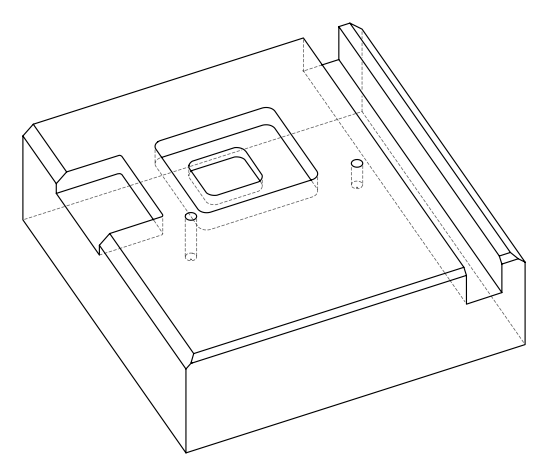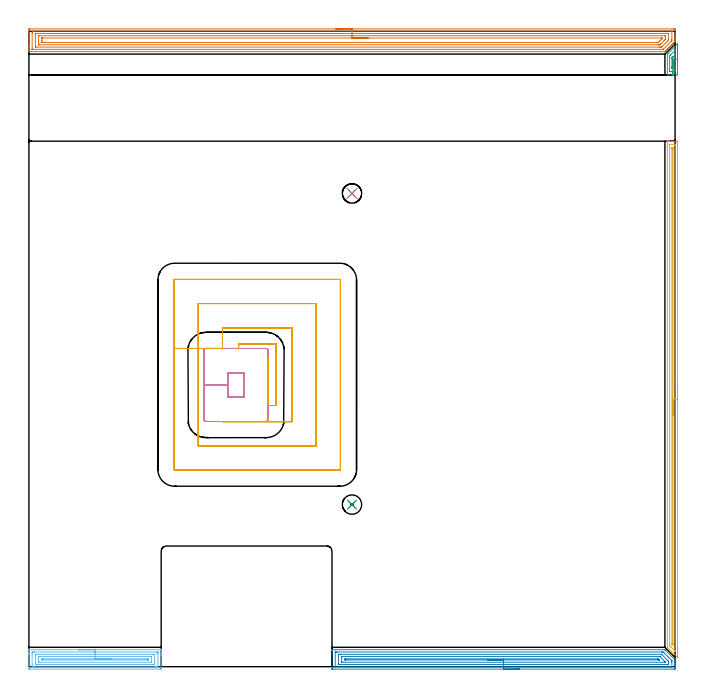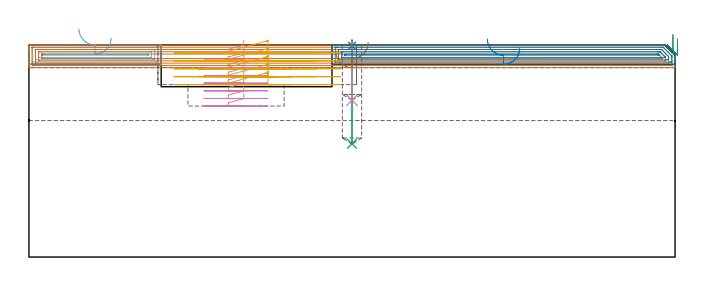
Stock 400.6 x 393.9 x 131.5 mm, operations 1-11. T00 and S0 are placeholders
(PLAN: 13 operations, 5 tool changes, 172.9 min)
(1 SPOT_DRILL | STEP1POCKET | NXT0321_9005460120000 | 0.03 min | 0 mm3)
(2 SPOT_DRILL_1 | STEP1POCKET_1 | NXT0321_9005460120000 | 0.03 min | 1 mm3)
(3 DRILL_BLIND_HOLE_INTO_CENTER | STEP1POCKET | UGT0301_515 | 0.25 min | 6636 mm3)
(4 DRILL_BLIND_HOLE_INTO_CENTER_1 | STEP1POCKET_1 | UGT0301_515 | 0.15 min | 3593 mm3)
(5 AREA_MILL | FG_CHAMFER_SURFACE | UGT0205_001 | 7.77 min | 6510 mm3)
(6 AREA_MILL_1 | FG_CHAMFER_SURFACE_1 | UGT0205_001 | 3.47 min | 6395 mm3)
(7 AREA_MILL_2 | FG_CHAMFER_SURFACE_2 | UGT0205_001 | 16.28 min | 39829 mm3)
(8 AREA_MILL_3 | FG_CHAMFER_SURFACE_3 | UGT0205_001 | 8.64 min | 15600 mm3)
(9 AREA_MILL_4 | FG_CHAMFER_SURFACE_4 | UGT0205_001 | 0.55 min | 382 mm3)
(10 MILL_RECTANGULAR_POCKET | POCKET_RECTANGULAR_STRAIGHT | UGT0201_136 | Follow Part, ap 5, ae 75% | 4.72 min | 143463 mm3)
(11 MILL_RECTANGULAR_POCKET_1 | POCKET_RECTANGULAR_STRAIGHT_1 | UGT0201_136 | Follow Part, ap 5, ae 75% | 11.5 min | 323215 mm3)
(12 MILL_SLOT | SLOT_PARTIAL_RECTANGULAR | NXT0201_008 | Follow Part, ap 1.5, ae 75% | 109.45 min | 204145 mm3)
(13 MILL_RECTANGULAR_SLOT | SLOT_RECTANGULAR | UGT0201_019 | Follow Part, ap 10, ae 75% | 10.09 min | 772086 mm3)
(TOOL NXT0321_9005460120000 | NC Spot Drill, 142deg, 12mm, Carbide, Uncoated | D12 PA142 FL30 Z2)
(TOOL UGT0301_515 | Carbide Drill 12.0 mm | D12 PA118 FL101 Z2)
(TOOL UGT0205_001 | Chamfer Mill 20 x 3 x 45 deg. | D20 FL50 Z2)
(TOOL UGT0201_136 | Carbide End Mill 20.0 | D20 FL30 Z4)
(TOOL NXT0201_008 | ENDMILL 6mm [2P460-0600-NA 1630] | D6 FL26 Z6)
(TOOL UGT0201_019 | End mill 40 mm | D40 FL63 Z6)
(OP 1 SPOT_DRILL)
G17 G21 G94 G90
T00 M6
G54
G17 G0 G90 X200.3 Y100.5 S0 M3
G43 Z141.5 H0
G94 G81 G98 Z130.984 F250. R134.5
G80
M5
M2
(OP 2 SPOT_DRILL_1)
G17 G21 G94 G90
T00 M6
G54
G17 G0 G90 X200.3 Y293.4 S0 M3
G43 Z141.5 H0
G94 G81 G98 Z130.984 F250. R134.5
G80
M5
M2
(OP 3 DRILL_BLIND_HOLE_INTO_CENTER)
G17 G21 G94 G90
T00 M6
G54
G17 G0 G90 X200.3 Y100.5 S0 M3
G43 Z141.5 H0
G94 G81 G98 Z70.2 F250. R133.5
G80
M5
M2
(OP 4 DRILL_BLIND_HOLE_INTO_CENTER_1)
G17 G21 G94 G90
T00 M6
G54
G17 G0 G90 X200.3 Y293.4 S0 M3
G43 Z141.5 H0
G94 G81 G98 Z97.2 F250. R133.5
G80
M5
M2
(OP 5 AREA_MILL)
G17 G21 G94 G90
T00 M6
G54
G17 G0 G90 X402.1 Y175.75 S1061 M3
G43 Z141.5 H0
Z135.2
G94 G1 Y175.712 Z134.328 F250.
Y175.598 Z133.463
Y175.409 Z132.612
Y175.147 Z131.78
Y174.813 Z130.974
Y174.41 Z130.2
Y173.941 Z129.464
Y173.41 Z128.772
Y172.821 Z128.129
Y172.178 Z127.54
Y171.486 Z127.008
Y170.75 Z126.54
Y169.976 Z126.137
Y169.17 Z125.803
Y168.338 Z125.541
Y167.486 Z125.352
Y166.622 Z125.238
Y165.75 Z125.2
X402.099 Y5.869 Z125.201
Y5.843
X402.093 Y5.718 Z125.205
X402.046 Y5.76 Z125.252
X401.931 Y5.869 Z125.367
X395.995 Y11.805 Z131.304
X395.816 Y11.987 Z131.478
X395.804 Y12.005 Z131.489
X395.8 Y12.121 Z131.5
Y325.631
X395.803 Y325.792 Z131.488
X395.82 Y325.8 Z131.47
X396.176 Z131.124
X396.51 Z130.789
X397.181 Z130.114
X398.401 Z128.896
X398.95 Z128.344
X401.329 Z125.967
X401.604 Y325.797 Z125.692
X402.091 Y325.791 Z125.205
X402.094 Y325.679 Z125.203
X402.098 Y325.184 Z125.202
X402.1 Y324.683 Z125.2
Y165.75
X400.686 Z126.614
Y9.888
X400.684 Y9.703 Z126.616
X400.681 Y9.612 Z126.619
X400.679 Y9.583 Z126.621
X400.653 Y9.605 Z126.647
X400.57 Y9.683 Z126.73
X400.361 Y9.888 Z126.939
X398.065 Y12.184 Z129.235
X397.684 Y12.568 Z129.616
X397.294 Y12.967 Z130.006
X397.221 Y13.056 Z130.079
X397.218 Y13.106 Z130.082
X397.216 Y13.213 Z130.084
X397.214 Y13.427 Z130.086
X397.215 Y323.613 Z130.085
X397.216 Y323.72 Z130.084
X397.219 Y323.772 Z130.081
X397.222 Y323.79 Z130.078
X397.269 Y323.792 Z130.031
X397.668 Y323.799 Z129.632
X400.322 Z126.978
X400.562 Y323.794 Z126.738
X400.671 Y323.79 Z126.63
X400.685 Y323.433 Z126.615
Y323.398
X400.686 Y165.75 Z126.614
X399.272 Z128.028
X399.271 Y14.354 Z128.029
Y14.031
X399.266 Y13.461 Z128.034
X399.265 Y13.451 Z128.035
X399.245 Y13.461 Z128.055
X398.95 Y13.753 Z128.35
X398.653 Y14.057 Z128.647
X398.637 Y14.075 Z128.663
X398.634 Y14.103 Z128.666
X398.631 Y14.16 Z128.669
X398.629 Y14.246 Z128.671
Y14.354
Y321.043
X398.631 Y321.612 Z128.669
X398.634 Y321.773 Z128.666
X398.635 Y321.786 Z128.665
X398.652 Y321.79 Z128.648
X398.701 Y321.796 Z128.599
X398.764 Y321.799 Z128.536
X398.95 Y321.798 Z128.35
X399.137 Y321.794 Z128.163
X399.255 Y321.79 Z128.045
X399.265 Y321.719 Z128.035
X399.267 Y321.612 Z128.033
X399.27 Y321.288 Z128.03
X399.271 Y320.718 Z128.029
X399.272 Y320.394 Z128.028
Y165.75
Y164.878 Z128.066
Y164.013 Z128.18
Y163.162 Z128.369
Y162.33 Z128.631
Y161.524 Z128.965
Y160.75 Z129.368
Y160.014 Z129.837
Y159.322 Z130.368
Y158.679 Z130.957
Y158.09 Z131.601
Y157.558 Z132.293
Y157.09 Z133.028
Y156.687 Z133.802
Y156.353 Z134.608
Y156.091 Z135.44
Y155.902 Z136.292
Y155.788 Z137.157
Y155.75 Z138.028
G0 Z141.5
M5
M2
(OP 6 AREA_MILL_1)
G17 G21 G94 G90
T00 M6
G54
G17 G0 G90 X31. Y10.5 S1061 M3
G43 Z141.5 H0
G94 G1 X31.038 Z140.628 F250.
X31.152 Z139.764
X31.341 Z138.912
X31.603 Z138.08
X31.937 Z137.274
X32.34 Z136.5
X32.809 Z135.764
X33.34 Z135.072
X33.929 Z134.429
X34.572 Z133.84
X35.264 Z133.308
X36. Z132.84
X36.774 Z132.437
X37.58 Z132.103
X38.412 Z131.841
X39.264 Z131.652
X40.128 Z131.538
X41. Z131.5
X81.889
X81.99 Y10.497 Z131.489
X81.998 Y10.419 Z131.412
X82. Y10.336 Z131.334
Y8.863 Z129.862
Y8.427 Z129.423
Y8.209 Z129.206
Y7.554 Z128.551
Y7.336 Z128.333
Y6.682 Z127.675
Y-0.845 Z120.152
X81.997 Y-1.172 Z119.824
X81.99 Y-1.492 Z119.504
X81.444 Y-1.5 Z119.5
X0.556
X0.224 Y-1.497 Z119.501
X0.01 Y-1.492 Z119.504
X0. Y-1.172 Z119.824
Y6.682 Z127.675
Y7.336 Z128.333
Y7.554 Z128.551
Y8.209 Z129.206
Y8.427 Z129.423
Y8.863 Z129.862
Y10.336 Z131.334
X0.002 Y10.419 Z131.412
X0.01 Y10.497 Z131.489
X0.111 Y10.5 Z131.5
X41.
Y9.086 Z130.086
X78.996
X79.667 Y9.084 Z130.084
X79.888 Y9.082 Z130.082
X79.971 Y9.079 Z130.079
X79.99 Y9.053 Z130.053
X79.996 Y8.976 Z129.976
X79.999 Y8.427 Z129.427
X80. Y8.1 Z129.1
X79.999 Y0.573 Z121.573
X79.997 Y0.249 Z121.249
X79.99 Y-0.074 Z120.926
X79.667 Y-0.081 Z120.919
X79.447 Y-0.084 Z120.916
X78.778 Y-0.086 Z120.914
X78.56
X3.004
X2.333 Y-0.084 Z120.916
X2.112 Y-0.082 Z120.918
X2.029 Y-0.079 Z120.921
X2.01 Y-0.053 Z120.947
X2.004 Y0.024 Z121.024
X2.001 Y0.573 Z121.573
X2. Y0.9 Z121.9
X2.001 Y8.427 Z129.427
X2.003 Y8.751 Z129.751
X2.01 Y9.074 Z130.074
X2.333 Y9.081 Z130.081
X2.553 Y9.084 Z130.084
X3.222 Y9.086 Z130.086
X3.44
X41.
Y7.672 Z128.672
X77. Y7.671 Z128.671
X77.773 Y7.668 Z128.668
X77.889 Y7.664 Z128.664
X77.99 Y7.657 Z128.657
X77.995 Y7.554 Z128.554
X77.999 Y7.447 Z128.447
X78. Y2.21 Z123.21
X77.995 Y1.446 Z122.446
X77.993 Y1.343 Z122.343
X77.889 Y1.335 Z122.335
X77.119 Y1.329 Z122.329
X77.
X5.
X4.227 Y1.332 Z122.332
X4.111 Y1.335 Z122.335
X4.01 Y1.343 Z122.343
X4.005 Y1.446 Z122.446
X4.001 Y1.553 Z122.553
X4. Y6.79 Z127.79
X4.005 Y7.554 Z128.554
X4.007 Y7.657 Z128.657
X4.111 Y7.665 Z128.665
X4.881 Y7.671 Z128.671
X5.
X41. Y7.672 Z128.672
Y6.257 Z127.257
X75.222
X75.656 Y6.256 Z127.256
X75.908 Y6.253 Z127.253
X75.953 Y6.25 Z127.25
X75.99 Y6.244 Z127.244
X75.992 Y6.183 Z127.183
X75.999 Y5.919 Z126.919
Y3.191 Z124.191
X75.993 Y2.81 Z123.81
X75.99 Y2.763 Z123.763
X75.984 Y2.749 Z123.749
X75.952 Y2.748 Z123.748
X75.831 Y2.745 Z123.745
X75.679 Y2.743 Z123.743
X6.778
X6.345 Y2.744 Z123.744
X6.092 Y2.747 Z123.747
X6.047 Y2.75 Z123.75
X6.01 Y2.756 Z123.756
X6.008 Y2.817 Z123.817
X6.001 Y3.081 Z124.081
Y5.809 Z126.809
X6.007 Y6.191 Z127.191
X6.01 Y6.237 Z127.237
X6.016 Y6.251 Z127.251
X6.048 Y6.252 Z127.252
X6.169 Y6.255 Z127.255
X6.321 Y6.257 Z127.257
X41.
Y4.843 Z125.843
X73.444
X73.541 Y4.842 Z125.842
X73.853 Y4.836 Z125.836
X73.99 Y4.826 Z125.826
X73.993 Y4.747 Z125.747
X73.999 Y4.392 Z125.392
X73.997 Y4.227 Z125.227
X73.994 Y4.189 Z125.189
X73.991 Y4.17 Z125.17
X73.967 Y4.164 Z125.164
X73.794 Y4.161 Z125.161
X73.444 Y4.157 Z125.157
X8.556
X8.459 Y4.158 Z125.158
X8.147 Y4.164 Z125.164
X8.01 Y4.174 Z125.174
X8.007 Y4.253 Z125.253
X8.002 Y4.607 Z125.607
X8.006 Y4.756 Z125.756
X8.01 Y4.826 Z125.826
X8.021 Y4.837 Z125.837
X8.04 Y4.838 Z125.838
X8.131 Y4.841 Z125.841
X8.501 Y4.843 Z125.843
X8.556
X41.
X41.872 Z125.881
X42.737 Z125.995
X43.588 Z126.184
X44.42 Z126.446
X45.226 Z126.78
X46. Z127.183
X46.736 Z127.652
X47.428 Z128.183
X48.071 Z128.772
X48.66 Z129.415
X49.192 Z130.107
X49.66 Z130.843
X50.063 Z131.617
X50.397 Z132.423
X50.659 Z133.255
X50.848 Z134.107
X50.962 Z134.972
X51. Z135.843
G0 Z141.5
M5
M2
(OP 7 AREA_MILL_2)
G17 G21 G94 G90
T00 M6
G54
G17 G0 G90 X190.3 Y395.4 S1061 M3
G43 Z141.5 H0
Z127.4
G94 G1 X190.338 Z126.528 F250.
X190.452 Z125.664
X190.641 Z124.812
X190.903 Z123.98
X191.237 Z123.174
X191.64 Z122.4
X192.108 Z121.664
X192.64 Z120.972
X193.229 Z120.329
X193.872 Z119.74
X194.564 Z119.208
X195.3 Z118.74
X196.074 Z118.337
X196.88 Z118.003
X197.712 Z117.741
X198.563 Z117.552
X199.428 Z117.438
X200.3 Z117.4
X399.531
X399.981 Y395.399 Z117.401
X400.425 Y395.395 Z117.403
X400.59 Y395.392 Z117.406
X400.6 Y394.957 Z117.84
Y390.552 Z122.242
Y390.011 Z122.785
Y389.671 Z123.125
Y389.13 Z123.666
Y388.79 Z124.004
Y387.979 Z124.82
X400.599 Y387.609 Z125.187
X400.577 Y387.575 Z125.222
X400.165 Y387.165 Z125.635
X400.03 Y387.029 Z125.768
X399.981 Y386.98 Z125.819
X399.787 Y386.786 Z126.013
X399.737 Y386.735 Z126.062
X399.683 Y386.683 Z126.116
X399.497 Y386.497 Z126.302
X399.443 Y386.441 Z126.355
X399.385 Y386.385 Z126.414
X399.207 Y386.207 Z126.592
X399.149 Y386.148 Z126.649
X398.474 Y385.474 Z127.326
X398.269 Y385.267 Z127.529
X397.629 Y384.629 Z128.171
X397.598 Y384.598 Z128.201
X397.388 Y384.386 Z128.41
X396.784 Y383.784 Z129.016
X396.705 Y383.705 Z129.094
X396.507 Y383.505 Z129.291
X395.939 Y382.939 Z129.861
X395.812 Y382.811 Z129.988
X395.626 Y382.624 Z130.172
X395.093 Y382.093 Z130.707
X394.745 Y381.743 Z131.053
X394.62 Y381.62 Z131.179
X394.428 Y381.427 Z131.371
X394.301 Y381.301 Z131.491
X394.174 Y381.3 Z131.5
X0.617 Y381.302 Z131.498
X0.172 Y381.305 Z131.495
X0.17
X0.077 Y381.31 Z131.485
X0.01 Y381.319 Z131.473
X0. Y381.571 Z131.227
Y381.642 Z131.157
Y381.944 Z130.855
Y382.624 Z130.171
Y383.845 Z128.952
Y384.386 Z128.408
Y384.997 Z127.799
Y394.686 Z118.111
X0.003 Y394.957 Z117.841
X0.01 Y395.392 Z117.406
X0.174 Y395.395 Z117.403
X0.619 Y395.4 Z117.4
X200.3
Y393.986 Z118.814
X398.194 Y393.985 Z118.815
X398.286
X398.567 Y393.979 Z118.821
X398.591 Y393.976 Z118.824
X398.595 Y393.955 Z118.845
X398.598 Y393.922 Z118.878
X398.599 Y393.89 Z118.91
X398.6 Y393.676 Z119.124
X398.599 Y388.79 Z124.01
X398.597 Y388.393 Z124.407
X398.59 Y388.15 Z124.65
X398.574 Y388.036 Z124.764
X398.455 Y387.91 Z124.89
X398.327 Y387.778 Z125.022
X398.194 Y387.644 Z125.156
X393.449 Y382.899 Z129.901
X393.36 Y382.812 Z129.988
X393.303 Y382.76 Z130.04
X393.271 Y382.733 Z130.067
X393.233 Y382.721 Z130.079
X392.834 Y382.716 Z130.084
X392.742 Y382.715 Z130.085
X2.406 Y382.716 Z130.084
X2.312 Y382.717 Z130.083
X2.034 Y382.723 Z130.077
X2.009 Y382.725 Z130.075
X2.006 Y382.746 Z130.054
X2.002 Y382.779 Z130.021
X2.001 Y382.81 Z129.99
X2. Y383.025 Z129.775
Y392.714 Z120.086
X2.001 Y393.195 Z119.605
X2.004 Y393.591 Z119.209
X2.015 Y393.979 Z118.821
X2.406 Y393.984 Z118.816
X2.498 Y393.985 Z118.815
X200.3 Y393.986 Z118.814
Y392.572 Z120.228
X396.407 Y392.571 Z120.229
X396.494 Y392.57 Z120.23
X396.563 Y392.567 Z120.233
X396.58 Y392.565 Z120.235
X396.59 Y392.556 Z120.244
X396.593 Y392.504 Z120.296
X396.598 Y392.314 Z120.486
X396.6 Y392.124 Z120.676
X396.599 Y388.79 Z124.01
X396.598 Y388.602 Z124.198
X396.592 Y388.538 Z124.262
X396.585 Y388.496 Z124.304
X396.564 Y388.472 Z124.328
X396.407 Y388.308 Z124.492
X392.487 Y384.386 Z128.414
X392.304 Y384.207 Z128.593
X392.25 Y384.157 Z128.643
X392.228 Y384.139 Z128.661
X392.195 Y384.135 Z128.665
X391.94 Y384.132 Z128.668
X391.308 Y384.129 Z128.671
X391.047
X4.452 Y384.13 Z128.67
X4.193 Y384.132 Z128.668
X4.106 Y384.134 Z128.666
X4.04 Y384.137 Z128.663
X4.01 Y384.146 Z128.654
X4.007 Y384.196 Z128.604
X4.003 Y384.386 Z128.414
X4. Y384.576 Z128.224
Y391.623 Z121.177
X4.002 Y392.314 Z120.486
X4.004 Y392.5 Z120.3
X4.009 Y392.561 Z120.239
X4.063 Y392.565 Z120.235
X4.193 Y392.567 Z120.233
X4.825 Y392.571 Z120.229
X200.3 Y392.572 Z120.228
Y391.157 Z121.643
X394.007
X394.466 Y391.155 Z121.645
X394.569 Y391.152 Z121.648
X394.585 Y391.151 Z121.649
X394.59 Y391.138 Z121.662
X394.595 Y391.087 Z121.713
X394.598 Y390.984 Z121.816
X394.6 Y390.572 Z122.228
Y389.691 Z123.109
Y389.671 Z123.129
X394.594 Y389.241 Z123.559
X394.59 Y389.026 Z123.774
X394.574 Y388.935 Z123.865
X394.527 Y388.883 Z123.917
X394.439 Y388.79 Z124.01
X394.087 Y388.436 Z124.364
X393.727 Y388.075 Z124.725
X391.94 Y386.289 Z126.511
X391.799 Y386.148 Z126.652
X391.424 Y385.776 Z127.024
X391.295 Y385.651 Z127.149
X391.194 Y385.554 Z127.246
X391.047 Y385.55 Z127.25
X390.764 Y385.546 Z127.254
X390.153 Y385.543 Z127.257
X389.873
X6.592 Y385.544 Z127.256
X6.134 Y385.547 Z127.253
X6.032 Y385.549 Z127.251
X6.016 Y385.551 Z127.249
X6.01 Y385.563 Z127.237
X6.006 Y385.613 Z127.187
X6.002 Y385.716 Z127.084
X6. Y386.128 Z126.672
X6.001 Y390.983 Z121.817
X6.003 Y391.09 Z121.71
X6.007 Y391.143 Z121.657
X6.01 Y391.15 Z121.65
X6.021 Y391.153 Z121.647
X6.055 Y391.155 Z121.645
X6.26 Y391.157 Z121.643
X200.3
Y389.743 Z123.057
X392.013
X392.158 Y389.741 Z123.059
X392.449 Y389.736 Z123.064
X392.591 Y389.732 Z123.068
X392.594 Y389.714 Z123.086
X392.596 Y389.671 Z123.129
X392.594 Y389.509 Z123.291
X392.59 Y389.428 Z123.372
X392.583 Y389.393 Z123.407
X392.559 Y389.366 Z123.434
X392.408 Y389.21 Z123.59
X391.992 Y388.79 Z124.01
X391.112 Y387.91 Z124.89
X390.635 Y387.434 Z125.366
X390.227 Y387.029 Z125.771
X390.189 Y386.994 Z125.806
X390.153 Y386.964 Z125.836
X389.332 Y386.957 Z125.843
X389.26
X8.589 Y386.959 Z125.841
X8.446 Y386.96 Z125.84
X8.161 Y386.965 Z125.835
X8.009 Y386.968 Z125.832
X8.006 Y386.986 Z125.814
X8.004 Y387.029 Z125.771
X8. Y387.679 Z125.121
Y387.91 Z124.89
Y389.441 Z123.359
X8.001 Y389.671 Z123.129
X8.002 Y389.712 Z123.088
X8.006 Y389.731 Z123.069
X8.007 Y389.736 Z123.064
X8.078 Y389.738 Z123.062
X8.369 Y389.742 Z123.058
X8.514 Y389.743 Z123.057
X8.587
X200.3
X201.172 Z123.095
X202.036 Z123.209
X202.888 Z123.398
X203.72 Z123.66
X204.526 Z123.994
X205.3 Z124.397
X206.036 Z124.865
X206.728 Z125.396
X207.371 Z125.986
X207.96 Z126.629
X208.491 Z127.321
X208.96 Z128.057
X209.363 Z128.831
X209.697 Z129.637
X209.959 Z130.469
X210.148 Z131.32
X210.262 Z132.185
X210.3 Z133.057
G0 Z141.5
M5
M2
(OP 8 AREA_MILL_3)
G17 G21 G94 G90
T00 M6
G54
G17 G0 G90 X304.25 Y-1.5 S1061 M3
G43 Z141.5 H0
Z129.5
G94 G1 X304.212 Z128.628 F250.
X304.098 Z127.763
X303.909 Z126.912
X303.647 Z126.08
X303.313 Z125.274
X302.91 Z124.5
X302.442 Z123.764
X301.91 Z123.072
X301.321 Z122.429
X300.678 Z121.84
X299.986 Z121.308
X299.25 Z120.84
X298.476 Z120.437
X297.67 Z120.103
X296.838 Z119.841
X295.986 Z119.652
X295.122 Z119.538
X294.25 Z119.5
X188.504
X187.941 Y-1.494 Z119.504
X187.91 Y-1.492 Z119.506
X187.9 Y-1.454 Z119.543
Y6.682 Z127.676
Y8.118 Z129.115
Y9.299 Z130.294
Y9.918 Z130.917
Y10.268 Z131.267
X187.902 Y10.385 Z131.377
X187.905 Y10.453 Z131.445
X187.91 Y10.497 Z131.488
X188.058 Y10.5 Z131.5
X394.195
X394.294 Y10.496 Z131.489
X394.347 Y10.451 Z131.447
X394.59 Y10.21 Z131.21
X400.591 Y4.21 Z125.206
X400.6 Y4.197 Z125.194
Y4.064 Z125.063
Y3.954 Z124.954
Y2.937 Z123.936
Y2.318 Z123.314
Y1.137 Z122.134
Y0.573 Z121.568
Y-0.018 Z120.978
Y-0.299 Z120.696
Y-0.89 Z120.106
X400.596 Y-1.172 Z119.824
X400.59 Y-1.493 Z119.504
X400.328 Y-1.497 Z119.501
X399.996 Y-1.5 Z119.5
X294.25
Y-0.086 Z120.914
X190.07 Y-0.085 Z120.915
X189.945 Y-0.084 Z120.916
X189.916 Y-0.081 Z120.919
X189.91 Y-0.079 Z120.921
X189.905 Y-0.071 Z120.929
X189.902 Y-0.045 Z120.955
X189.9 Y0.081 Z121.081
X189.901 Y8.806 Z129.806
X189.905 Y8.934 Z129.934
X189.91 Y9.035 Z130.035
X189.919 Y9.079 Z130.079
X189.953 Y9.08 Z130.08
X190.289 Y9.084 Z130.084
X190.508 Y9.085 Z130.085
X191.181 Y9.086 Z130.086
X392.183
X392.857 Y9.084 Z130.084
X393.079 Y9.082 Z130.082
X393.239 Y9.079 Z130.079
X393.559 Y8.78 Z129.78
X393.749 Y8.599 Z129.599
X396.426 Y5.924 Z126.924
X398.358 Y3.991 Z124.991
X398.49 Y3.853 Z124.853
X398.571 Y3.768 Z124.768
X398.59 Y3.729 Z124.729
X398.596 Y3.687 Z124.687
X398.599 Y3.191 Z124.191
X398.6 Y2.811 Z123.811
X398.599 Y0.194 Z121.194
X398.595 Y0.066 Z121.066
X398.59 Y-0.035 Z120.965
X398.581 Y-0.079 Z120.921
X398.547 Y-0.08 Z120.92
X398.211 Y-0.084 Z120.916
X397.992 Y-0.085 Z120.915
X397.319 Y-0.086 Z120.914
X294.25
Y1.328 Z122.328
X192.074 Y1.329 Z122.329
X191.954 Y1.331 Z122.331
X191.921 Y1.333 Z122.333
X191.91 Y1.336 Z122.336
X191.907 Y1.345 Z122.345
X191.902 Y1.389 Z122.389
X191.901 Y1.446 Z122.446
X191.9 Y1.616 Z122.616
X191.901 Y6.851 Z127.851
X191.908 Y7.554 Z128.554
X191.91 Y7.638 Z128.638
X191.921 Y7.665 Z128.665
X191.958 Y7.667 Z128.667
X192.074 Y7.669 Z128.669
X192.846 Y7.671 Z128.671
X192.966 Y7.672 Z128.672
X391.964 Y7.671 Z128.671
X392.084 Y7.67 Z128.67
X392.164 Y7.668 Z128.668
X392.223 Y7.664 Z128.664
X392.247 Y7.644 Z128.644
X392.342 Y7.554 Z128.554
X392.857 Y7.044 Z128.044
X395.837 Y4.064 Z125.064
X396.426 Y3.471 Z124.471
X396.561 Y3.328 Z124.328
X396.59 Y3.291 Z124.291
X396.594 Y3.247 Z124.247
X396.597 Y3.191 Z124.191
X396.6 Y3.022 Z124.022
Y2.318 Z123.318
Y2.149 Z123.149
X396.592 Y1.446 Z122.446
X396.59 Y1.362 Z122.362
X396.579 Y1.335 Z122.335
X396.542 Y1.333 Z122.333
X396.426 Y1.331 Z122.331
X395.654 Y1.329 Z122.329
X395.534 Y1.328 Z122.328
X294.25
Y2.743 Z123.743
X194.027
X193.984 Y2.744 Z123.744
X193.94 Y2.746 Z123.746
X193.911 Y2.749 Z123.749
X193.909 Y2.787 Z123.787
X193.9 Y3.15 Z124.15
Y3.191 Z124.191
Y5.768 Z126.768
Y5.809 Z126.809
X193.908 Y6.224 Z127.224
X193.91 Y6.245 Z127.245
X193.938 Y6.25 Z127.25
X194.017 Y6.254 Z127.254
X194.139 Y6.257 Z127.257
X390.614
X391.072 Y6.256 Z127.256
X391.137 Y6.254 Z127.254
X391.174 Y6.251 Z127.251
X391.21 Y6.229 Z127.229
X391.356 Y6.089 Z127.089
X391.641 Y5.809 Z126.809
X394.26 Y3.191 Z124.191
X394.424 Y3.025 Z124.025
X394.551 Y2.893 Z123.893
X394.588 Y2.852 Z123.852
X394.592 Y2.827 Z123.827
X394.593 Y2.776 Z123.776
X394.591 Y2.755 Z123.755
X394.563 Y2.75 Z123.75
X394.483 Y2.746 Z123.746
X394.361 Y2.743 Z123.743
X294.25
Y4.157 Z125.157
X196.44
X196.111 Y4.159 Z125.159
X195.946 Y4.162 Z125.162
X195.913 Y4.164 Z125.164
X195.909 Y4.189 Z125.189
X195.906 Y4.238 Z125.238
X195.909 Y4.676 Z125.676
X195.93 Y4.836 Z125.836
X196.536 Y4.843 Z125.843
X390.003
X390.091 Y4.841 Z125.841
X390.135 Y4.839 Z125.839
X390.152 Y4.836 Z125.836
X390.18 Y4.816 Z125.816
X390.807 Y4.183 Z125.183
X390.819 Y4.163 Z125.163
X390.789 Y4.161 Z125.161
X390.703 Y4.159 Z125.159
X390.528 Y4.157 Z125.157
X390.18
X294.25
X293.378 Z125.195
X292.514 Z125.309
X291.662 Z125.498
X290.83 Z125.76
X290.024 Z126.094
X289.25 Z126.497
X288.514 Z126.965
X287.822 Z127.496
X287.179 Z128.086
X286.59 Z128.729
X286.058 Z129.421
X285.59 Z130.157
X285.187 Z130.931
X284.853 Z131.737
X284.591 Z132.569
X284.402 Z133.42
X284.288 Z134.285
X284.25 Z135.157
G0 Z141.5
M5
M2
(OP 9 AREA_MILL_4)
G17 G21 G94 G90
T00 M6
G54
G17 G0 G90 X402.1 Y386.5 S1061 M3
G43 Z141.5 H0
Z135.2
G94 G1 Y386.462 Z134.328 F250.
Y386.348 Z133.464
Y386.159 Z132.612
Y385.897 Z131.78
Y385.563 Z130.974
Y385.16 Z130.2
Y384.692 Z129.464
Y384.16 Z128.772
Y383.571 Z128.129
Y382.928 Z127.54
Y382.236 Z127.009
Y381.5 Z126.54
Y380.726 Z126.137
Y379.92 Z125.803
Y379.088 Z125.541
Y378.237 Z125.352
Y377.372 Z125.238
Y376.5 Z125.2
X402.099 Y367.291 Z125.201
X402.097 Y367.046 Z125.203
X402.093 Y366.906 Z125.207
X401.604 Y366.9 Z125.696
X396.241 Z131.058
X395.807 Y366.91 Z131.493
X395.8 Y367.291 Z131.5
Y379.57
X395.804 Y379.806 Z131.489
X396.008 Y380.008 Z131.29
X396.087 Y380.087 Z131.212
X396.296 Y380.298 Z130.999
X402.001 Y386.002 Z125.297
X402.046 Y386.046 Z125.251
X402.091 Y386.087 Z125.205
X402.096 Y386.067 Z125.202
X402.1 Y386.02 Z125.2
Y386.002
Y376.5
X400.686 Z126.614
X400.685 Y369.045 Z126.615
X400.683 Y368.939 Z126.617
X400.681 Y368.916 Z126.619
X400.679 Y368.91 Z126.621
X400.612 Y368.907 Z126.688
X400.418 Y368.902 Z126.882
X400.126 Y368.9 Z127.174
X399.98 Z127.32
X398.211 Z129.089
X398.065 Y368.901 Z129.235
X397.322 Y368.904 Z129.978
X397.268 Y368.91 Z130.032
X397.221 Y369.004 Z130.079
X397.22 Y369.045 Z130.08
X397.214 Y369.888 Z130.086
Y369.922
Y377.782
X397.216 Y378.658 Z130.084
X397.217 Y378.693 Z130.083
X397.221 Y378.741 Z130.079
X397.249 Y378.787 Z130.051
X397.328 Y378.872 Z129.972
X397.449 Y378.997 Z129.851
X397.602 Y379.152 Z129.698
X398.019 Y379.57 Z129.281
X400.651 Y382.201 Z126.649
X400.685 Y382.235 Z126.615
X400.686 Y376.5 Z126.614
X399.272 Z128.028
X399.271 Y371.358 Z128.029
X399.268 Y371.039 Z128.032
X399.265 Y370.948 Z128.035
X399.262 Y370.909 Z128.038
X399.243 Y370.908 Z128.057
X399.146 Y370.904 Z128.154
X398.95 Y370.902 Z128.35
X398.845 Y370.903 Z128.455
X398.635 Y370.919 Z128.665
X398.633 Y370.975 Z128.667
X398.63 Y371.116 Z128.67
X398.629 Y371.676 Z128.671
X398.628 Y371.995 Z128.672
Y376.939
X398.629 Y377.257 Z128.671
X398.63 Y377.536 Z128.67
X398.633 Y377.675 Z128.667
X398.635 Y377.708 Z128.665
X398.648 Y377.737 Z128.652
X398.718 Y377.816 Z128.582
X398.833 Y377.932 Z128.467
X398.95 Y378.046 Z128.35
X399.073 Y378.162 Z128.227
X399.265 Y378.329 Z128.035
X399.267 Y378.134 Z128.033
X399.27 Y377.816 Z128.03
X399.272 Y376.5 Z128.028
Y375.628 Z128.067
Y374.764 Z128.18
Y373.912 Z128.369
Y373.08 Z128.632
Y372.274 Z128.965
Y371.5 Z129.368
Y370.764 Z129.837
Y370.072 Z130.368
Y369.429 Z130.957
Y368.84 Z131.601
Y368.308 Z132.293
Y367.84 Z133.028
Y367.437 Z133.802
Y367.103 Z134.608
Y366.841 Z135.44
Y366.652 Z136.292
Y366.538 Z137.157
Y366.5 Z138.028
G0 Z141.5
M5
M2
(OP 10 MILL_RECTANGULAR_POCKET)
G17 G21 G94 G90
T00 M6
G54
G17 G0 G90 X133.2 Y170.673 S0 M3
G43 Z141.5 H0
Z134.5
G94 G1 Y182.3 Z131.385 F250.
X123.6 Z128.812
Y174.65 Z126.762
Y167. F500.
X133.2
Y182.3
X123.6
Y174.65
X108.6
Y153.2
G3 X109.8 Y152. R1.2
G1 X147.
G3 X148.2 Y153.2 R1.2
G1 Y196.1
G3 X147. Y197.3 R1.2
G1 X109.8
G3 X108.6 Y196.1 R1.2
G1 Y174.65
Y173.65
G0 X133.2 Y170.673 Z129.762
G1 Y182.3 Z126.647 F250.
X123.6 Z124.075
Y174.65 Z122.025
Y167. F500.
X133.2
Y182.3
X123.6
Y174.65
X108.6
Y153.2
G3 X109.8 Y152. R1.2
G1 X147.
G3 X148.2 Y153.2 R1.2
G1 Y196.1
G3 X147. Y197.3 R1.2
G1 X109.8
G3 X108.6 Y196.1 R1.2
G1 Y174.65
Y173.65
G0 X133.2 Y170.673 Z125.025
G1 Y182.3 Z121.91 F250.
X123.6 Z119.337
Y174.65 Z117.287
Y167. F500.
X133.2
Y182.3
X123.6
Y174.65
X108.6
Y153.2
G3 X109.8 Y152. R1.2
G1 X147.
G3 X148.2 Y153.2 R1.2
G1 Y196.1
G3 X147. Y197.3 R1.2
G1 X109.8
G3 X108.6 Y196.1 R1.2
G1 Y174.65
Y173.65
G0 X133.2 Y170.673 Z120.287
G1 Y182.3 Z117.172 F250.
X123.6 Z114.6
Y174.65 Z112.55
Y167. F500.
X133.2
Y182.3
X123.6
Y174.65
X108.6
Y153.2
G3 X109.8 Y152. R1.2
G1 X147.
G3 X148.2 Y153.2 R1.2
G1 Y196.1
G3 X147. Y197.3 R1.2
G1 X109.8
G3 X108.6 Y196.1 R1.2
G1 Y174.65
Y173.65
G0 X133.2 Y170.673 Z115.55
G1 Y182.3 Z112.435 F250.
X123.6 Z109.862
Y174.65 Z107.812
Y167. F500.
X133.2
Y182.3
X123.6
Y174.65
X108.6
Y153.2
G3 X109.8 Y152. R1.2
G1 X147.
G3 X148.2 Y153.2 R1.2
G1 Y196.1
G3 X147. Y197.3 R1.2
G1 X109.8
G3 X108.6 Y196.1 R1.2
G1 Y174.65
Y173.65
G0 X133.2 Y170.673 Z110.812
G1 Y182.3 Z107.697 F250.
X123.6 Z105.125
Y174.65 Z103.075
Y167. F500.
X133.2
Y182.3
X123.6
Y174.65
X108.6
Y153.2
G3 X109.8 Y152. R1.2
G1 X147.
G3 X148.2 Y153.2 R1.2
G1 Y196.1
G3 X147. Y197.3 R1.2
G1 X109.8
G3 X108.6 Y196.1 R1.2
G1 Y174.65
Y173.65
G0 X133.2 Y170.673 Z106.075
G1 Y182.3 Z102.96 F250.
X123.6 Z100.387
Y174.65 Z98.337
Y167. F500.
X133.2
Y182.3
X123.6
Y174.65
X108.6
Y153.2
G3 X109.8 Y152. R1.2
G1 X147.
G3 X148.2 Y153.2 R1.2
G1 Y196.1
G3 X147. Y197.3 R1.2
G1 X109.8
G3 X108.6 Y196.1 R1.2
G1 Y174.65
Y173.65
G0 X133.2 Y170.673 Z101.337
G1 Y182.3 Z98.222 F250.
X123.6 Z95.65
Y174.65 Z93.6
Y167. F500.
X133.2
Y182.3
X123.6
Y174.65
X108.6
Y153.2
G3 X109.8 Y152. R1.2
G1 X147.
G3 X148.2 Y153.2 R1.2
G1 Y196.1
G3 X147. Y197.3 R1.2
G1 X109.8
G3 X108.6 Y196.1 R1.2
G1 Y174.65
Y173.65
G0 Z141.5
M5
M2
(OP 11 MILL_RECTANGULAR_POCKET_1)
G17 G21 G94 G90
T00 M6
G54
G17 G0 G90 X148.2 Y191.458 S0 M3
G43 Z141.5 H0
Z134.5
G94 G1 Y161.9 Z126.58 F250.
X153.1 F500.
Y200.1
X130.
Y197.3
G0 X148.201 Y153.871 Z134.5
G1 X148.213 Y153.297 Z134.346 F250.
X148.209 Y153.201 Z134.32
X148.187 Y153. Z134.266
X148.108 Y152.721 Z134.188
X147.963 Y152.498 Z134.117
X147.846 Y152.341 Z134.065
X147.82 Y152.32 Z134.056
X147.515 Y152.111 Z133.957
X147.176 Y152.02 Z133.862
X146.957 Y151.992 Z133.803
X120. Y152. Z126.58
Y151.9 F500.
X163.1
Y210.1
X120.
Y197.3
X110.411
X109.854 Y197.311
X109.801 Y197.309
X109.733 Y197.3
X105.
Y136.9
X178.1
Y225.1
X105.
Y197.3
X90.
Y122.2
G3 X90.3 Y121.9 R0.3
G1 X192.8
G3 X193.1 Y122.2 R0.3
G1 Y239.8
G3 X192.8 Y240.1 R0.3
G1 X90.3
G3 X90. Y239.8 R0.3
G1 Y197.3
Y196.3
G0 X148.2 Y191.458 Z129.58
G1 Y161.9 Z121.66 F250.
X153.1 F500.
Y200.1
X130.
Y197.3
G0 X148.201 Y153.871 Z129.58
G1 X148.213 Y153.297 Z129.426 F250.
X148.209 Y153.201 Z129.4
X148.185 Y152.98 Z129.341
X148.175 Y152.933 Z129.328
X148.108 Y152.721 Z129.268
X147.963 Y152.498 Z129.197
X147.846 Y152.341 Z129.145
X147.82 Y152.32 Z129.136
X147.515 Y152.111 Z129.037
X147.176 Y152.02 Z128.942
X146.957 Y151.992 Z128.883
X120. Y152. Z121.66
Y151.9 F500.
X163.1
Y210.1
X120.
Y197.3
X110.412
X109.854 Y197.311
X109.801 Y197.309
X109.733 Y197.3
X105.
Y136.9
X178.1
Y225.1
X105.
Y197.3
X90.
Y122.2
G3 X90.3 Y121.9 R0.3
G1 X192.8
G3 X193.1 Y122.2 R0.3
G1 Y239.8
G3 X192.8 Y240.1 R0.3
G1 X90.3
G3 X90. Y239.8 R0.3
G1 Y197.3
Y196.3
G0 X148.2 Y191.458 Z124.66
G1 Y161.9 Z116.74 F250.
X153.1 F500.
Y200.1
X130.
Y197.3
G0 X148.201 Y153.868 Z124.66
G1 X148.213 Y153.297 Z124.507 F250.
X148.209 Y153.201 Z124.481
X148.185 Y152.98 Z124.421
X148.175 Y152.933 Z124.409
X148.108 Y152.721 Z124.349
X147.963 Y152.498 Z124.278
X147.847 Y152.342 Z124.226
X147.818 Y152.318 Z124.215
X147.515 Y152.111 Z124.117
X147.322 Y152.041 Z124.062
X146.851 Y151.977 Z123.935
X146.646 Y151.992 Z123.88
X145.839 Y152. Z123.664
X120. Z116.74
Y151.9 F500.
X163.1
Y210.1
X120.
Y197.3
X110.412
X109.854 Y197.311
X109.801 Y197.309
X109.733 Y197.3
X105.
Y136.9
X178.1
Y225.1
X105.
Y197.3
X90.
Y122.2
G3 X90.3 Y121.9 R0.3
G1 X192.8
G3 X193.1 Y122.2 R0.3
G1 Y239.8
G3 X192.8 Y240.1 R0.3
G1 X90.3
G3 X90. Y239.8 R0.3
G1 Y197.3
Y196.3
G0 X148.2 Y191.458 Z119.74
G1 Y161.9 Z111.82 F250.
X153.1 F500.
Y200.1
X130.
Y197.3
G0 X148.201 Y153.868 Z119.74
G1 X148.213 Y153.297 Z119.587 F250.
X148.209 Y153.201 Z119.561
X148.185 Y152.98 Z119.501
X148.175 Y152.933 Z119.489
X148.108 Y152.721 Z119.429
X147.963 Y152.498 Z119.358
X147.847 Y152.342 Z119.306
X147.818 Y152.318 Z119.295
X147.515 Y152.111 Z119.197
X147.322 Y152.041 Z119.142
X146.851 Y151.977 Z119.015
X146.646 Y151.992 Z118.96
X145.839 Y152. Z118.744
X120. Z111.82
Y151.9 F500.
X163.1
Y210.1
X120.
Y197.3
X110.412
X109.854 Y197.311
X109.801 Y197.309
X109.733 Y197.3
X105.
Y136.9
X178.1
Y225.1
X105.
Y197.3
X90.
Y122.2
G3 X90.3 Y121.9 R0.3
G1 X192.8
G3 X193.1 Y122.2 R0.3
G1 Y239.8
G3 X192.8 Y240.1 R0.3
G1 X90.3
G3 X90. Y239.8 R0.3
G1 Y197.3
Y196.3
G0 X148.2 Y191.458 Z114.82
G1 Y161.9 Z106.9 F250.
X153.1 F500.
Y200.1
X130.
Y197.3
G0 X148.201 Y153.868 Z114.82
G1 X148.213 Y153.297 Z114.667 F250.
X148.209 Y153.201 Z114.641
X148.185 Y152.98 Z114.581
X148.175 Y152.933 Z114.569
X148.108 Y152.721 Z114.509
X147.963 Y152.498 Z114.438
X147.846 Y152.341 Z114.385
X147.515 Y152.111 Z114.277
X147.322 Y152.041 Z114.222
X146.851 Y151.977 Z114.095
X146.646 Y151.992 Z114.04
X145.839 Y152. Z113.824
X120. Z106.9
Y151.9 F500.
X163.1
Y210.1
X120.
Y197.3
X110.412
X109.854 Y197.311
X109.801 Y197.309
X109.733 Y197.3
X105.
Y136.9
X178.1
Y225.1
X105.
Y197.3
X90.
Y122.2
G3 X90.3 Y121.9 R0.3
G1 X192.8
G3 X193.1 Y122.2 R0.3
G1 Y239.8
G3 X192.8 Y240.1 R0.3
G1 X90.3
G3 X90. Y239.8 R0.3
G1 Y197.3
Y196.3
G0 Z141.5
M5
M2
